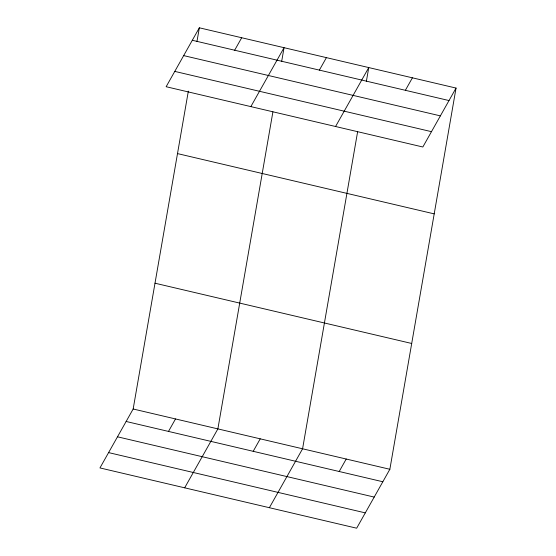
<?xml version="1.0" encoding="UTF-8"?>
<svg xmlns="http://www.w3.org/2000/svg" width="556" height="556" viewBox="0 0 556 556"><rect width="100%" height="100%" fill="white"/><g stroke="black" fill="none" stroke-linecap="round" stroke-linejoin="round"><path stroke-width="0.83" d="M456.045 88.07L422.838 146.999L166.14 86.722L199.34 27.8L456.045 88.07L389.86 469.278L356.66 528.2L99.955 467.93L133.162 409.001L188.345 91.128M196.963 41.492L199.34 27.8M272.906 111.874L217.876 428.891L184.668 487.814M281.677 61.382L284.053 47.691L250.846 106.613M357.619 131.765L302.582 448.782L269.382 507.704M366.383 81.273L368.76 67.582L335.56 126.504M234.667 50.221L241.693 37.745M319.373 70.112L326.407 57.636M168.489 431.421L175.515 418.946M405.373 90.301L412.399 77.826M253.195 451.312L260.229 438.837M339.195 471.502L346.221 459.027M192.306 40.275L449.012 100.553M183.675 55.607L440.373 115.877M174.772 71.397L431.477 131.668M177.503 153.595L434.201 213.872M154.999 283.206L411.704 343.476M133.162 409.001L389.86 469.278M126.129 421.476L382.834 481.753M117.497 436.807L374.195 497.078M108.594 452.598L365.299 512.875"/></g></svg>
